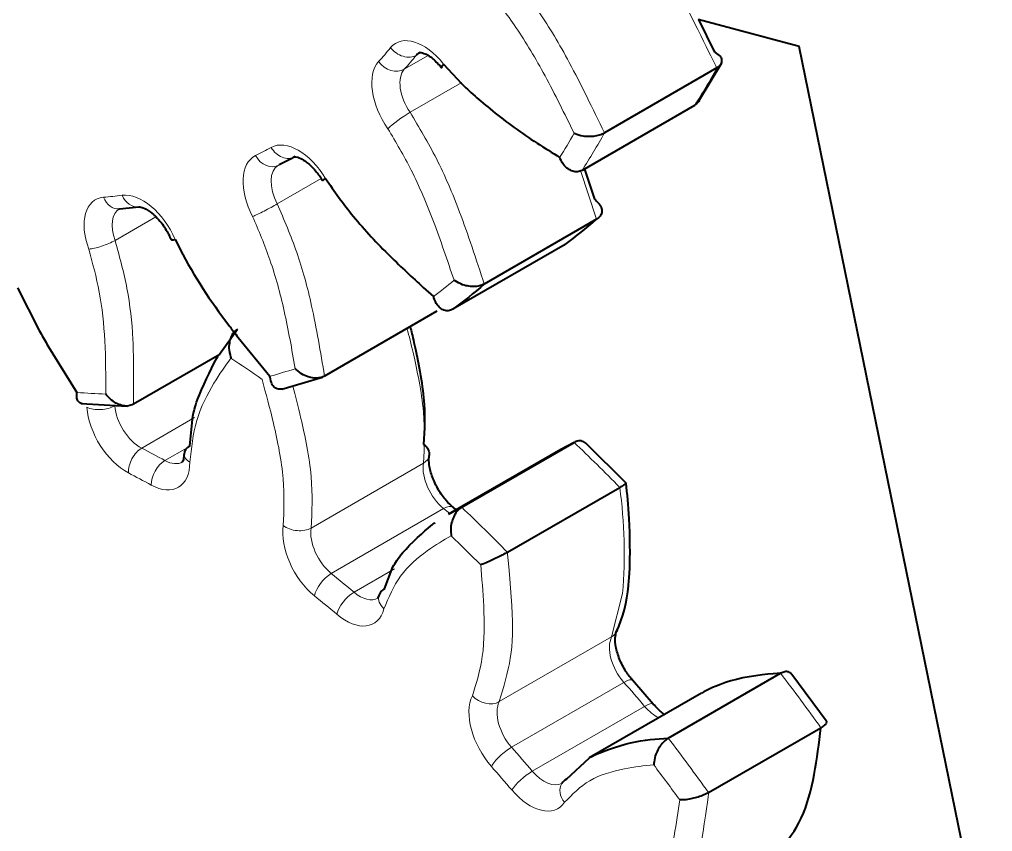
# Model space of a CAD drawing. Header units: inches. Extents: x 0 to 11, y 0 to 8.5.
# Drawn here: x 6.7581 to 6.9215, y 5.8781 to 6.0144 of the extents above; entities that cross this region are included whole.
import ezdxf

# ---------------------------------------------------------------- set-up
doc = ezdxf.new("R2010")
doc.units = ezdxf.units.IN
doc.header["$LTSCALE"] = 0.5
doc.header["$MEASUREMENT"] = 0
doc.layers.add('TANGENT_LINES', color=7, linetype='Continuous', lineweight=15)
doc.layers.add('Visible', color=7, linetype='Continuous', lineweight=40)

msp = doc.modelspace()

# ---------------------------------------------------------------- linework, layer by layer
at = {"layer": 'TANGENT_LINES'}
for p, q in [((6.826716212890224, 6.008299994788101), (6.822725375714106, 6.00599588389843)), ((6.824772127169058, 6.008375625056773), (6.825545144062896, 6.008821926563045)), ((6.823721541184743, 5.998781234061871), (6.832364504820563, 6.003771251382422)), ((6.801401228855023, 5.983399596137315), (6.808774156067688, 5.987656357596067)), ((6.855011142131803, 5.980832695594009), (6.852320677633895, 5.989037124189784)), ((6.774192988342425, 5.97728384316066), (6.78101691036599, 5.981223636329586)), ((6.778654000596518, 5.94241124828935), (6.787529071067974, 5.947535272552292)), ((6.786286085225658, 5.942489625831218), (6.782551672064459, 5.940333561413771)), ((6.82594585571957, 5.939895688854643), (6.807089674887928, 5.929009067909097)), ((6.810475968991159, 5.921388566889071), (6.829332149822799, 5.932275187834618)), ((6.821094578280909, 5.922164990560757), (6.814288368596214, 5.918235423615321)), ((6.857523846209305, 5.910753486245225), (6.859381880720685, 5.918031329386002)), ((6.857523846209305, 5.910753486245226), (6.838667665377664, 5.899866865299678)), ((6.840727400659842, 5.892217826884589), (6.859583581491483, 5.903104447830136)), ((6.863071162145443, 5.899073971746554), (6.844214981313803, 5.888187350801007))]:
    msp.add_line(p, q, dxfattribs=at)
msp.add_arc((6.777000163466571, 5.924698573695402), 0.08265107067919893, 355.3730729279973, 7.735217296655408, dxfattribs=at)
at = {"layer": 'TANGENT_LINES', "extrusion": (0, 0, -1)}
for centre, major_axis, ratio, start_param, end_param in [((6.825936005828071, 6.002358788579214), (-0.004629578255675858, 0.008018664854769772), 0.5773502727292965, 12.35398312973236, 13.89456923600548), ((6.822791585897066, 6.010994675413484), (0.002571363981035024, -0.002121131393418811), 0.798150253820786, 0.2897203030022411, 1.860516629797303), ((6.823829622547518, 5.999909713985497), (-0.004629578255675858, 0.008018664854769772), 0.5773502727292965, 10.83913557131515, 12.37972167758827), ((6.820778377925135, 6.008653934988202), (0.00248152572333313, -0.002225565365372828), 0.8023153378369617, 0.2566442286088559, 1.827440555403495), ((6.703923742769183, 6.168184465572581), (-0.1016964276361945, 0.1761433817739717), 0.5773502727292966, 2.929205168962905, 2.954943716818846), ((6.804961372164165, 5.98483561218365), (-0.004629578255675858, 0.008018664854769772), 0.5773502727292965, 0.01201199062957906, 1.552598096902711), ((6.703923742769183, 6.168184465572581), (-0.1196428560425816, 0.2072275079693781), 0.5773502727292965, 2.805515554111115, 2.854233856414226), ((6.802744759618873, 5.994246632102076), (0.001606256168708317, -0.002920796506365617), 0.816437673837036, 12.54938513663023, 14.12018146342539), ((6.802201484948777, 5.983396957106583), (-0.004629578255675858, 0.008018664854769772), 0.5773502727292965, 11.06353504657169, 12.60412115284468), ((6.800106955286228, 5.992871615552737), (0.001474672275352039, -0.002989390036682926), 0.8159148515894217, 12.51304656987653, 14.08384289667118), ((6.775527100029606, 5.976081979928495), (-0.004629578255675858, 0.008018664854769772), 0.5773502727292965, 11.28793452182788, 12.82852062810107), ((6.774612504745599, 5.985880214459977), (0.0002947629879647914, -0.003320274972353523), 0.788600987719474, 0.0004364347716017486, 1.219494627795568), ((6.778802098910565, 5.976438075316046), (-0.004629578255675858, 0.008018664854769772), 0.5773502727292965, 0.2364114658859982, 1.776997572159094), ((6.777742634915206, 5.986220558062019), (0.0004264459435028924, -0.003305942372211143), 0.7937854997402685, 0.0005795120538640468, 1.250939401262213), ((6.799625228819534, 5.98263560182117), (0.002949970538833484, 0.001552026072952901), 0.05544702231843843, 0.9542267261322561, 2.525023052927171), ((6.77211668933315, 5.977194424144394), (0.00312947485946183, 0.00114782325081324), 0.2353250153596966, 0.9347337251033437, 2.505530051898272), ((6.771805691361446, 5.950645268073519), (0.003324750292463456, 0.0002390535585915514), 0.5253728260475129, 0.8250239078781512, 2.395820234673432), ((6.77606708217217, 5.946125273691684), (-0.004697449011787406, 0.00813622045414454), 0.5773502727292966, 10.15651375368311, 11.69456795588295), ((6.785480826539259, 5.79171195242187), (-0.08999999917232201, 0.1558845731590408), 0.577350272729297, 0.7317357929137195, 0.7623825112559508), ((6.823620815527199, 5.941684882723983), (0.003292884750335622, -0.0005177075739432769), 0.6643034370071361, 12.56578598948837, 13.25453496349215), ((6.78009600912945, 5.943977619962872), (-0.004697449011787406, 0.00813622045414454), 0.5773502727292966, 2.365920962645908, 3.903975164845725), ((6.830173870239875, 5.936642094493553), (-0.003030782360447963, 0.005249469099347234), 0.5773502727292966, 10.40784116597023, 11.94589536817015), ((6.78548082653926, 5.791711952421856), (-0.1079999990067959, 0.1870614877908654), 0.5773502727292966, 1.097397598131237, 1.150702942899991), ((6.808960666804278, 5.924394645929813), (-0.004697449011787406, 0.00813622045414454), 0.5773502727292966, 10.40784116597028, 11.94589536817012), ((6.804764634695557, 5.930798261778436), (0.00329288475033562, -0.0005177075739432935), 0.6643034370071326, 0.6881643491329736, 2.258960675928245), ((6.785480826539262, 5.791711952421868), (-0.08999999917232201, 0.1558845731590408), 0.577350272729297, 0.9830632052009074, 1.01370992354313), ((6.812901450338003, 5.921135319421597), (-0.004697449011787406, 0.00813622045414454), 0.5773502727292966, 8.900433682112595, 10.43848788431252), ((6.855368086273964, 5.913098572088362), (0.002991530995649793, -0.001470324254434265), 0.7614934198824634, 0.01498456797837698, 0.4718358974369568), ((6.861444029756591, 5.90648901932174), (-0.003030782360447963, 0.005249469099347234), 0.5773502727292966, 10.65916857825724, 12.19722278045719), ((6.840230826320995, 5.894241570757999), (-0.004697449011787406, 0.00813622045414454), 0.5773502727292966, 10.65916857825758, 12.19722278045734), ((6.836511905442324, 5.902211951142815), (0.002991530995649778, -0.001470324254434294), 0.7614934198824557, 0.4718358974373567, 2.04263222423142), ((6.86504905594415, 5.902322815505595), (-0.003030782360447963, 0.005249469099347234), 0.5773502727292966, 10.11570508228179, 10.68981529659936), ((6.78548082653926, 5.791711952421856), (-0.1079999990067959, 0.1870614877908654), 0.5773502727292966, 1.348725010418421, 1.402030355187176), ((6.785480826539264, 5.791711952421865), (-0.08999999917232201, 0.1558845731590408), 0.577350272729297, 1.23439061748809, 1.265037335830319), ((6.843835852508554, 5.890075366941855), (-0.004697449011787406, 0.00813622045414454), 0.5773502727292966, 9.151761094399793, 10.68981529659968)]:
    msp.add_ellipse(centre, major_axis=major_axis, ratio=ratio, start_param=start_param, end_param=end_param, dxfattribs=at)
at = {"layer": 'TANGENT_LINES'}
for centre, major_axis, ratio, start_param, end_param in [((6.701566720165228, 6.166823637954387), (0.1000297609848551, -0.1732566304191744), 0.5773502727292967, 0.1866489367709465, 0.2123874846268798), ((6.826186645151473, 6.001270541603691), (0.002962911604336412, -0.005131913499972465), 0.5773502727292967, 9.611426897540353, 11.15201300381348), ((6.722779923600824, 6.179071086518127), (0.1196428560425816, -0.2072275079693781), 0.5773502727292965, 0.2873587971755672, 0.3360770994786783), ((6.822334896180748, 5.997380974311023), (0.002723707915221131, 0.001921594729299829), 0.1272113159484449, 0.9495128255293745, 2.520309152323956), ((6.701566720165228, 6.166823637954387), (0.1179761893912421, -0.2043407566145807), 0.5773502727292966, 0.2957832551599565, 0.3276526414942851), ((6.701566720165228, 6.166823637954387), (0.1000297609848551, -0.1732566304191744), 0.5773502727292967, 12.52862007587369, 12.55435862372964), ((6.804558507552732, 5.984757784724777), (0.002962911604336412, -0.005131913499972465), 0.5773502727292967, 9.424777960769216, 10.92761352855708), ((6.701566720165228, 6.166823637954388), (0.1000297609848551, -0.1732566304191744), 0.5773502727292967, 12.30422060061728, 12.32995914847322), ((6.777884122633561, 5.977442807546689), (0.002962911604336412, -0.005131913499972465), 0.5773502727292967, 9.420799545625318, 10.70321405330071), ((6.701566720165228, 6.166823637954387), (0.1179761893912421, -0.2043407566145807), 0.5773502727292966, 0.07138377990353557, 0.1032531662378713), ((6.783123803935305, 5.790351124803663), (0.1063333323554564, -0.184174736436068), 0.5773502727292968, 2.251418830570445, 2.286320760152275), ((6.701566720165228, 6.166823637954387), (0.1179761893912421, -0.2043407566145807), 0.5773502727292966, 12.41335491900629, 12.44522430534063), ((6.701566720165228, 6.166823637954387), (0.1179761893912421, -0.2043407566145807), 0.5773502727292966, 12.18895544374987, 12.2208248300842), ((6.778424104776125, 5.947486101309877), (0.003030782360447963, -0.005249469099347234), 0.5773502727292966, 10.29658061924575, 11.83463482144566), ((6.778780423299161, 5.9396205205881), (0.001526932301349971, 0.002963037100376099), 0.607486300078828, 0.7570878562387644, 2.327884183033952), ((6.804337007370901, 5.802598573367403), (0.1079999990067959, -0.1870614877908654), 0.5773502727292966, 1.9908897106898, 2.044195055458556), ((6.782605915665844, 5.937581309395402), (0.001608120275015442, 0.002919770588966774), 0.5904842768956582, 0.7736224016824967, 2.344418728477109), ((6.782453031733405, 5.945338447581066), (0.003030782360447963, -0.005249469099347234), 0.5773502727292966, 11.80398810310344, 12.57294859021951), ((6.789095913660057, 5.941428568246163), (-0.00333321391797104, 2.821503420617487e-05), 0.5829384506653517, 0.02085197963479548, 0.7903089371370025), ((6.783123803935304, 5.790351124803676), (0.08833333252098259, -0.1529978218042436), 0.5773502727292965, 2.379210142333844, 2.40985686067607), ((6.828869276814431, 5.929873769048188), (0.002095902529112606, 0.002591969077664798), 0.4527277188906385, 0.0005071667733737293, 0.8664857601928458), ((6.804337007370903, 5.802598573367415), (0.08999999917232201, -0.1558845731590408), 0.577350272729297, 2.150305286904932, 2.158529448388889), ((6.811317689408233, 5.925755473548007), (0.003030782360447963, -0.005249469099347234), 0.5773502727292966, 10.04525320695849, 11.58330740915846), ((6.783123803935305, 5.790351124803663), (0.1063333323554564, -0.184174736436068), 0.5773502727292968, 2.000091418283261, 2.034993347865092), ((6.81001309598279, 5.918987148102641), (0.002095902529112606, 0.002591969077664798), 0.4527277188906385, 0.8664857601928674, 2.437282086987628), ((6.783123803935307, 5.790351124803674), (0.08833333252098259, -0.1529978218042436), 0.5773502727292965, 2.127882730046656, 2.158529448388885), ((6.813754895595159, 5.915892396370997), (0.002152408610369059, 0.002545240319718407), 0.4316943044841594, 0.8762151086928593, 2.447011435487493), ((6.815258472941959, 5.922496147039791), (0.003030782360447963, -0.005249469099347234), 0.5773502727292966, 11.55266069081619, 12.57103237128116), ((6.821676587692298, 5.916810795520458), (-0.003220493901890265, 0.0008599593821796096), 0.7068022322028711, 12.55128712919523, 13.5210789290206), ((6.804337007370901, 5.802598573367403), (0.1079999990067959, -0.1870614877908654), 0.5773502727292966, 1.739562298402616, 1.79286764317137), ((6.858560496785547, 5.901243227932678), (0.002499813433737683, 0.002205004287437042), 0.2695225901084767, 0.005069603940834365, 0.9278742334417432), ((6.804337007370906, 5.802598573367412), (0.08999999917232201, -0.1558845731590408), 0.577350272729297, 1.876555317759471, 1.907202036101701), ((6.84258784892495, 5.895602398376193), (0.003030782360447963, -0.005249469099347234), 0.5773502727292966, 9.793925794671324, 11.33197999687117), ((6.861983492612582, 5.897287390295088), (0.002541154348665912, 0.002157231023179354), 0.2457793912613258, 0.02274315574294293, 0.9327584792115811), ((6.839704315953905, 5.890356606987131), (0.002499813433737683, 0.002205004287437042), 0.2695225901084767, 0.9278742334421648, 2.498670560237079), ((6.783123803935309, 5.790351124803672), (0.08833333252098259, -0.1529978218042436), 0.5773502727292965, 1.876555317759474, 1.907202036101699), ((6.843127311780941, 5.886400769349541), (0.002541154348665912, 0.002157231023179355), 0.2457793912613256, 0.9327584792115514, 2.503554806006396), ((6.846192875112509, 5.891436194560049), (0.003030782360447963, -0.005249469099347234), 0.5773502727292966, 11.30133327852912, 12.56039082885898), ((6.783123803935305, 5.790351124803663), (0.1063333323554564, -0.184174736436068), 0.5773502727292968, 1.74876400599608, 1.783665935577908), ((6.851982948932596, 5.884332602401507), (-0.002759316782083682, 0.001870102138179214), 0.7862550300542932, 0.03636501358897398, 1.206491655737491)]:
    msp.add_ellipse(centre, major_axis=major_axis, ratio=ratio, start_param=start_param, end_param=end_param, dxfattribs=at)
for points, knots in [([(6.840034691669866, 6.022657457380667), (6.841839933123484, 6.020365121125646), (6.845561692403897, 6.015639147370806), (6.850641957580483, 6.007054853603187), (6.854346139463083, 5.999419398894108), (6.856329820287574, 5.995330424439636)], [0, 0, 0, 0, 0.3043512473070893, 0.6274629229789845, 1, 1, 1, 1]), ([(6.875186001119215, 6.006217045385184), (6.875185970131068, 6.006217125821324), (6.875181910746141, 6.006227662794021), (6.869043769189949, 6.018748635575586), (6.86772211935725, 6.020831864970246), (6.867248558578965, 6.021578307567275)], [0, 0, 0, 0, 0.004911904880316357, 0.6434496633463249, 1, 1, 1, 1]), ([(6.851233888816984, 5.995274143467531), (6.849626019548923, 5.998538481896228), (6.846512188252899, 6.004860263997547), (6.84168577858766, 6.013050463717437), (6.83834445471761, 6.017301597404095), (6.836749911264034, 6.019330319447803)], [0, 0, 0, 0, 0.3582161903744433, 0.6937285303521475, 1, 1, 1, 1]), ([(6.823721541184743, 5.998781234061871), (6.82523728119776, 5.996229163881948), (6.828340787782722, 5.991003751515275), (6.832218276360802, 5.981952671401932), (6.834786116561104, 5.974120949461441), (6.836154961300161, 5.969946074648462)], [0, 0, 0, 0, 0.3083156432179729, 0.6312821597084937, 1, 1, 1, 1]), ([(6.831074365312565, 5.970591627818871), (6.829955162310397, 5.973932610234934), (6.827778102551821, 5.980431447673747), (6.824099956944771, 5.989066225828568), (6.821315693756017, 5.993763255012953), (6.819977873576793, 5.996020146692828)], [0, 0, 0, 0, 0.3546860444133739, 0.6899308818195304, 1, 1, 1, 1]), ([(6.801401228855023, 5.983399596137315), (6.80255357255311, 5.980716367468208), (6.80489699364248, 5.975259718847466), (6.807378070324979, 5.966188237043118), (6.808666026722652, 5.958553549345691), (6.809349476866122, 5.954502225549654)], [0, 0, 0, 0, 0.3122845354066887, 0.6350658812739856, 1, 1, 1, 1]), ([(6.804420787703627, 5.955749004551921), (6.803847992873751, 5.958999014901631), (6.802728901523943, 5.965348685463323), (6.800384699570135, 5.974001568511032), (6.798284300908559, 5.978903434089661), (6.797268206215579, 5.981274774202976)], [0, 0, 0, 0, 0.3511875675547889, 0.6861286948007445, 1, 1, 1, 1]), ([(6.774192988342425, 5.97728384316066), (6.774926624376036, 5.974603775957625), (6.776408713697362, 5.969189512208202), (6.777368228469197, 5.960543718557926), (6.777295784512715, 5.953496808002877), (6.777257505904934, 5.949773296224925)], [0, 0, 0, 0, 0.3161337293069023, 0.6386524146179352, 1, 1, 1, 1]), ([(6.772609677667131, 5.951490544774684), (6.772613756741483, 5.95448569477169), (6.772621759006843, 5.960361533992029), (6.771731795876344, 5.968605314923101), (6.770405512549651, 5.973466431338672), (6.769759666729195, 5.975833596526201)], [0, 0, 0, 0, 0.3478654583662953, 0.6824371085630705, 1, 1, 1, 1]), ([(6.82594585571957, 5.939895688854643), (6.826088497646676, 5.942643840331464), (6.826383943079129, 5.948335917114095), (6.824325494274092, 5.958131185151125), (6.823536873414469, 5.961215893196787), (6.823223411711843, 5.962442005623694)], [0, 0, 0, 0, 0.3599799448810438, 0.7456042739102252, 1, 1, 1, 1]), ([(6.793622731947652, 5.957507457041647), (6.792670658425433, 5.956196972510363), (6.790609499462382, 5.953359883908952), (6.787486770192936, 5.94709977144187), (6.786989499330036, 5.94242411750457), (6.786738891056102, 5.94006774062797)], [0, 0, 0, 0, 0.2986442307706936, 0.646539598729115, 1, 1, 1, 1]), ([(6.802407612091602, 5.929437434160242), (6.802519526611727, 5.931962084398189), (6.802754471777172, 5.937262150620024), (6.800868291995658, 5.94655903214289), (6.799499900910295, 5.951579498592891), (6.798850951695583, 5.953960417173159)], [0, 0, 0, 0, 0.3235262667557189, 0.6791874028867554, 1, 1, 1, 1]), ([(6.80402892981211, 5.952819269249048), (6.804463711819772, 5.951158372514167), (6.805475671426354, 5.94729261823551), (6.807507008314367, 5.937527903612001), (6.807225559302062, 5.931782814092029), (6.807089674887928, 5.929009067909097)], [0, 0, 0, 0, 0.2803680728108658, 0.6525595808006663, 1, 1, 1, 1]), ([(6.830599130645331, 5.927702268164737), (6.829283201402362, 5.926942522931752), (6.826465573943906, 5.925315779669283), (6.821681658825502, 5.921166062144404), (6.820106648409053, 5.917354652025006), (6.819319565088342, 5.915449967902265)], [0, 0, 0, 0, 0.3047742776124243, 0.6525733642742669, 1, 1, 1, 1]), ([(6.84004298286195, 5.924936396386847), (6.840042998572711, 5.924936297340711), (6.840044807806237, 5.924924891299876), (6.841027278734292, 5.914721889811442), (6.840922418481036, 5.907426414290158), (6.839398555971101, 5.902317334594747), (6.838667665377664, 5.899866865299678)], [0, 0, 0, 0, 0.003005003725993113, 0.3460528265784041, 0.6863471379187897, 1, 1, 1, 1]), ([(6.834154882838368, 5.900851123524621), (6.834820815019106, 5.902950106759032), (6.83622816089049, 5.907385986980014), (6.836156014337119, 5.915894562745156), (6.835745064185215, 5.920592636462266), (6.835549266719092, 5.922831036728602)], [0, 0, 0, 0, 0.3198426740956483, 0.6759386014082169, 1, 1, 1, 1]), ([(6.864592479963783, 5.88926680180828), (6.863000976063713, 5.889097890566578), (6.859643043703812, 5.888741502797476), (6.853568323376891, 5.887031618496382), (6.850919212933908, 5.884303589268088), (6.849625926328641, 5.882971774783313)], [0, 0, 0, 0, 0.3155939626533195, 0.6658753269387959, 1, 1, 1, 1]), ([(6.862695683218474, 5.865321691578795), (6.86387526778879, 5.866853031084919), (6.866365933522486, 5.870086419288303), (6.868127163846485, 5.877325195451635), (6.868686345564268, 5.881420774937573), (6.86895349710853, 5.883377456190766)], [0, 0, 0, 0, 0.3196659983561324, 0.6749674151126395, 1, 1, 1, 1]), ([(6.873806123302241, 5.884599873800759), (6.873806119186936, 5.884599785154854), (6.873805646832443, 5.884589610382791), (6.872689021475046, 5.87566006515074), (6.870992243322937, 5.869490001478942), (6.86822986857362, 5.865732676431331), (6.866903731175672, 5.863928891748202)], [0, 0, 0, 0, 0.003024782398369469, 0.3471843523134736, 0.6866018107875633, 1, 1, 1, 1])]:
    msp.add_open_spline(points, degree=3, knots=knots, dxfattribs=at)
at = {"layer": 'Visible'}
for p, q in [((6.889009356488367, 6.009795724412814), (6.872030146892341, 6.014345289759778)), ((6.872111259011065, 6.014377178775482), (6.874804114856536, 6.008882419649465)), ((6.92146523251296, 5.851191927937982), (6.889009356488367, 6.009795724412814)), ((6.825288167820608, 6.008832844604775), (6.825549630072804, 6.008821529845593)), ((6.829317876464179, 6.006879691576199), (6.832309809434072, 6.00362031297954)), ((6.875186001119215, 6.006217045385184), (6.856329820287574, 5.995330424439637)), ((6.872130313343153, 6.00056647666014), (6.876005133640917, 6.007057624264827)), ((6.871426135342511, 5.999918273797915), (6.852569954510869, 5.989031652852368)), ((6.808781924054228, 5.987663533442495), (6.808993881274769, 5.987317896234036)), ((6.852986959541369, 5.989217659721528), (6.854644591352116, 5.984199904000805)), ((6.774907267733564, 5.982559939487623), (6.778169080858709, 5.982914615689808)), ((6.774879262022143, 5.982556035954055), (6.774907267733564, 5.982559939487623)), ((6.855011142131803, 5.980832695594009), (6.836154961300161, 5.969946074648462)), ((6.849713391034418, 5.976600250203456), (6.830857210202776, 5.965713629257909)), ((6.757815703074855, 5.969296640647176), (6.761465713487824, 5.962168771409839)), ((6.82591010719233, 5.969388321583521), (6.827656890920206, 5.967861361055978)), ((6.828205657697763, 5.965388846495201), (6.809349476866122, 5.954502225549654)), ((6.79212777560951, 5.964602542741281), (6.793383984517929, 5.962900520210062)), ((6.791685992629063, 5.958204439725445), (6.794741888969774, 5.962403832725417)), ((6.762757784460619, 5.959882225276899), (6.76776333678233, 5.951763186642689)), ((6.794834268574386, 5.961000833658005), (6.800182620361252, 5.95448859090278)), ((6.791742962332332, 5.958136478290071), (6.777257505904934, 5.949773296224925)), ((6.802181623532943, 5.952310983123019), (6.809000650595691, 5.954339009579243)), ((6.809349476866122, 5.954502225549654), (6.808944359528269, 5.954319722103723)), ((6.768483609239808, 5.94991677128679), (6.776207897187432, 5.949482325531061)), ((6.786739002547631, 5.942815803207498), (6.787249550097068, 5.947771812444627)), ((6.849013113630726, 5.942211587239129), (6.830156932799084, 5.931324966293582)), ((6.832364712372478, 5.932492276068969), (6.851220893204119, 5.943378897014516)), ((6.851220893204119, 5.943378897014516), (6.84901384475385, 5.942212009340737)), ((6.859930121941125, 5.936616373279712), (6.853295970054584, 5.943144396980089)), ((6.84004298286195, 5.924936396386847), (6.85889916369359, 5.935823017332394)), ((6.859945844542774, 5.936595511456722), (6.85988250623882, 5.936483206747465)), ((6.830157663772478, 5.931325388308747), (6.832364712372478, 5.932492276068968)), ((6.831446658885759, 5.932075286804447), (6.830965179343544, 5.932465738125853)), ((6.819399424535866, 5.91882797245088), (6.820819384622092, 5.922482903560504)), ((6.818456093790408, 5.917670754902637), (6.818292779736762, 5.917267964554375)), ((6.86704164880141, 5.89373497392396), (6.885897829633051, 5.904621594869507)), ((6.893530246408093, 5.896660944831286), (6.887776847819678, 5.904430465801753)), ((6.864524646961248, 5.899444621318268), (6.861060310219284, 5.903448232220114)), ((6.872638127837354, 5.9013103249533), (6.853781947005714, 5.890423704007753)), ((6.873806123302241, 5.88459987380076), (6.892662304133882, 5.895486494746307)), ((6.849928616268097, 5.886852974655819), (6.853792804321433, 5.890429967185015)), ((6.849223632150513, 5.886202704539686), (6.849196152020413, 5.886167186479581))]:
    msp.add_line(p, q, dxfattribs=at)
for centre, radius, start, end in [((6.857562766655898, 6.013490253638206), 0.08168075862761223, 206.2118418939893, 216.7640992527205), ((6.837734907220557, 5.921084955268918), 0.02268666299331214, 335.0876321132208, 355.5517771889543)]:
    msp.add_arc(centre, radius, start, end, dxfattribs=at)
for centre, major_axis, ratio, start_param, end_param in [((6.828293028432027, 6.003719616197408), (0.002962911604336412, -0.005131913499972465), 0.5773502727292967, 9.425971827273694, 9.637165445396242), ((6.722779923600824, 6.179071086518127), (0.1196428560425816, -0.2072275079693781), 0.5773502727292965, 0.06295932191915093, 0.11167762422226), ((6.786638499910906, 5.97877340171159), (-0.003065753907349219, -0.001308535093409467), 0.1671720448666628, 12.56431439746131, 13.19197939099165), ((6.789095913660057, 5.941428568246163), (-0.00333321391797104, 2.821503420617487e-05), 0.5829384506653517, 11.78588322470165, 12.58722259399397), ((6.821676587692298, 5.916810795520458), (-0.003220493901890265, 0.0008599593821796096), 0.7068022322028711, 11.95028260222593, 12.55128712919523), ((6.861983492612582, 5.897287390295088), (0.002541154348665912, 0.002157231023179354), 0.2457793912613258, 0.0002387088071669158, 0.02274315574294293), ((6.851982948932596, 5.884332602401507), (-0.002759316782083682, 0.001870102138179214), 0.7862550300542932, 12.20206594330137, 12.60273562794815)]:
    msp.add_ellipse(centre, major_axis=major_axis, ratio=ratio, start_param=start_param, end_param=end_param, dxfattribs=at)
at = {"layer": 'Visible', "extrusion": (0, 0, -1)}
for centre, major_axis, ratio, start_param, end_param in [((6.831674899068134, 6.008240519194393), (-0.002621993972392247, -0.002058217364577861), 0.1961429487118615, 12.54265670245409, 13.19592827954807), ((6.703923742769183, 6.168184465572581), (-0.1016964276361945, 0.1761433817739717), 0.5773502727292966, 9.436789951398906, 9.462528499254844), ((6.811862961049264, 5.98901480293704), (-0.002869079774494319, -0.001696906703003657), 0.01485797230914563, 12.56064828497598, 13.18192839266399), ((6.703923742769183, 6.168184465572581), (-0.1196428560425816, 0.2072275079693781), 0.5773502727292965, 3.02991502936753, 3.078633331670642), ((6.823620815527199, 5.941684882723983), (0.003292884750335622, -0.0005177075739432769), 0.6643034370071361, 11.68373863669725, 12.56578598948837), ((6.855368086273964, 5.913098572088362), (0.002991530995649793, -0.001470324254434265), 0.7614934198824634, 12.46836648244952, 12.58135518233755)]:
    msp.add_ellipse(centre, major_axis=major_axis, ratio=ratio, start_param=start_param, end_param=end_param, dxfattribs=at)
at = {"layer": 'Visible'}
for points, knots in [([(6.875927628248105, 6.006916901548508), (6.875971739822523, 6.007001798453584), (6.876075277011687, 6.007201065585536), (6.87604262630606, 6.007808282871234), (6.875726903120653, 6.008344302667978), (6.874850207485914, 6.008864241935102), (6.874810464896437, 6.00887991536162), (6.874804114856536, 6.008882419649465)], [0, 0, 0, 0, 0.1680920047007487, 0.3945398439520028, 0.6471143404736148, 0.943616204985075, 1, 1, 1, 1]), ([(6.825549630072804, 6.008821529845593), (6.825861081879506, 6.00872057360646), (6.826370530132679, 6.008555437368471), (6.826602125835607, 6.008410626642003), (6.826692135225005, 6.008354346128578)], [0, 0, 0, 0, 0.6113512113582557, 1, 1, 1, 1]), ([(6.826692135225005, 6.008354346128578), (6.826976316437886, 6.008174774497354), (6.827657324153835, 6.00774445165796), (6.82853909369956, 6.006757438935906), (6.829052905095742, 6.006182301829814)], [0, 0, 0, 0, 0.4172951439838433, 1, 1, 1, 1]), ([(6.875186001119215, 6.006217045385184), (6.875410369161342, 6.006380007368072), (6.875774863883931, 6.00664474552856), (6.875885207607372, 6.006841327426181), (6.875927628248105, 6.006916901548508)], [0, 0, 0, 0, 0.6155590965282094, 1, 1, 1, 1]), ([(6.832309809434072, 6.00362031297954), (6.83296338472996, 6.002988761017009), (6.834689648931121, 6.001320666229845), (6.8413092756165, 5.99587965205835), (6.846275045734483, 5.992788148530862), (6.848808473810807, 5.99121093056698)], [0, 0, 0, 0, 0.2298462039260935, 0.6070842580902723, 1, 1, 1, 1]), ([(6.872205413950235, 6.000682664009805), (6.872169510078495, 6.000621521354273), (6.872066981768797, 6.000446920320502), (6.871678546453537, 6.000126492570202), (6.871426135342511, 5.999918273797915)], [0, 0, 0, 0, 0.3501849571609206, 1, 1, 1, 1]), ([(6.851233888816984, 5.995274143467531), (6.85124000611905, 5.99527079674565), (6.85128138095128, 5.995248160940702), (6.852459468321888, 5.994814660141825), (6.853455717318747, 5.994741704532226), (6.854543712210616, 5.994764430686247), (6.855514083333545, 5.994945765081773), (6.856062315110106, 5.995204282833225), (6.856329820287574, 5.995330424439636)], [0, 0, 0, 0, 0.03519089690683359, 0.2380162757832521, 0.4398123578966943, 0.6339730824208824, 0.8214001819463118, 1, 1, 1, 1]), ([(6.804313534156702, 5.99130966820921), (6.804321492957273, 5.991311691581218), (6.804360642534078, 5.991321644608321), (6.804960794128792, 5.991255239355528), (6.805899677789783, 5.99075907349343), (6.807122802411857, 5.989839416933193), (6.808419139106843, 5.98824225304497), (6.80868587280023, 5.987816755741081), (6.808781924054228, 5.987663533442495)], [0, 0, 0, 0, 0.03388803004433498, 0.1666962280378461, 0.3573762598487285, 0.5902902540651377, 0.8524628277274708, 1, 1, 1, 1]), ([(6.852569954510869, 5.989031652852368), (6.852319001384092, 5.988926484875159), (6.851817141020042, 5.988716168151846), (6.850987673476274, 5.988825136065202), (6.850168379469158, 5.989275592163143), (6.849450218904264, 5.989902452961251), (6.848828617267616, 5.991149463093133), (6.848811173308039, 5.991202693089315), (6.848808473810807, 5.99121093056698)], [0, 0, 0, 0, 0.1749728877858032, 0.3499137798787673, 0.5341378455151543, 0.7369374493986768, 0.9592903993908635, 1, 1, 1, 1]), ([(6.809505938445308, 5.987653975318846), (6.810981910520471, 5.985545901956833), (6.814037501605388, 5.981181720357656), (6.820255905136273, 5.974577389593692), (6.824078079435801, 5.97106964045591), (6.82591010719233, 5.969388321583521)], [0, 0, 0, 0, 0.3272877214224952, 0.6775585125293137, 1, 1, 1, 1]), ([(6.778169080858709, 5.982914615689808), (6.778279956528109, 5.98291079853295), (6.778569524237767, 5.982900829480457), (6.779451955882385, 5.982571628381868), (6.780627850770484, 5.981667660528086), (6.780915237832413, 5.981379492890292), (6.781022737732959, 5.98127170100782)], [0, 0, 0, 0, 0.1707476908604942, 0.4459320790543362, 0.7927455536870268, 1, 1, 1, 1]), ([(6.854644591352116, 5.984199904000805), (6.854651034708317, 5.984195768654501), (6.854691978100133, 5.984169491183759), (6.855579575774409, 5.983387377306366), (6.855866860478611, 5.982671390820467), (6.855922399103778, 5.981928813563082), (6.855633546887765, 5.981281285312988), (6.855222913354935, 5.980985326807962), (6.855011142131803, 5.980832695594009)], [0, 0, 0, 0, 0.0417611578122024, 0.2653653459381348, 0.4625421178966486, 0.6399641389849333, 0.8143229216250999, 1, 1, 1, 1]), ([(6.781022737732959, 5.98127170100782), (6.781321440004776, 5.980964771521651), (6.781996882146369, 5.980270725546725), (6.783197029465646, 5.978346372499198), (6.783466922100589, 5.977713150586027), (6.783572746003556, 5.97746486661818)], [0, 0, 0, 0, 0.3252284321653881, 0.7354245663844812, 1, 1, 1, 1]), ([(6.836154961300161, 5.969946074648462), (6.835887868505912, 5.969826752716919), (6.835340747475281, 5.969582330030991), (6.834366408884997, 5.969492924291745), (6.833280688183108, 5.969616907673655), (6.832276685794506, 5.96985546461622), (6.831120193290675, 5.970553626807994), (6.831080336841304, 5.970586676168418), (6.831074365312565, 5.970591627818871)], [0, 0, 0, 0, 0.175512854453545, 0.359525887201908, 0.5517852247838672, 0.7546350939929872, 0.9632379800236343, 1, 1, 1, 1]), ([(6.828781096167302, 5.965895276264082), (6.828763925511218, 5.965908752038824), (6.828689693056885, 5.965967010723185), (6.828012073219131, 5.966624382161199), (6.827669739025342, 5.96779982889483), (6.827658625246188, 5.967853055019823), (6.827656890920206, 5.967861361055978)], [0, 0, 0, 0, 0.114776423565276, 0.4962032655762018, 0.9213815792262972, 1, 1, 1, 1]), ([(6.830857210202776, 5.965713629257909), (6.83061457859821, 5.965607742131787), (6.830136796376202, 5.965399232665384), (6.829370083453469, 5.965499815091508), (6.82897611038669, 5.9657643387147), (6.828781096167302, 5.965895276264082)], [0, 0, 0, 0, 0.3425690460295971, 0.6745757639261596, 1, 1, 1, 1]), ([(6.761465713487824, 5.962168771409839), (6.761685543175933, 5.961773675932139), (6.762119521475565, 5.960993695461438), (6.762546895004119, 5.960249467853425), (6.762757784460619, 5.959882225276899)], [0, 0, 0, 0, 0.5065453463803832, 1, 1, 1, 1]), ([(6.794741888969774, 5.962403832725417), (6.794512907107162, 5.962230653987872), (6.794045498545179, 5.961877153392854), (6.793587217028579, 5.961042486273969), (6.793331080481991, 5.959997896790673), (6.793241324477801, 5.958950095860748), (6.793597505328906, 5.957567686258368), (6.793619382928018, 5.957515452914235), (6.793622731947652, 5.957507457041647)], [0, 0, 0, 0, 0.1729342917048804, 0.3530016206575115, 0.5429002155282975, 0.7468804748515037, 0.961252500556199, 1, 1, 1, 1]), ([(6.793383984517929, 5.962900520210062), (6.793421248222339, 5.962850503773421), (6.793567983845642, 5.962653550917496), (6.794293212608851, 5.961707003852031), (6.794834268574386, 5.961000833658005)], [0, 0, 0, 0, 0.2539513144227624, 1, 1, 1, 1]), ([(6.823722872077385, 5.962757240613044), (6.823901325325352, 5.962040120691544), (6.824413919398712, 5.959980245481443), (6.82640026045776, 5.950583809795889), (6.826114132990254, 5.94547788340267), (6.825977838131154, 5.943045710342176)], [0, 0, 0, 0, 0.2185468892558052, 0.627760163852941, 1, 1, 1, 1]), ([(6.787249550097068, 5.947771812444627), (6.787407901053951, 5.948536806679483), (6.787816208044876, 5.950509339717843), (6.790923277315212, 5.957088906503499), (6.791511983630351, 5.957949937402684), (6.791685992629063, 5.958204439725445)], [0, 0, 0, 0, 0.3085621965915548, 0.7956257700170439, 1, 1, 1, 1]), ([(6.808944359528269, 5.954319722103723), (6.808823101866811, 5.954281547992407), (6.80852085731543, 5.954186395925228), (6.807558116384696, 5.954136377242359), (6.806532939567782, 5.954399735713217), (6.805546727657089, 5.954780280428784), (6.804462987566656, 5.955701169516232), (6.804426334843455, 5.955742716672943), (6.804420787703627, 5.955749004551921)], [0, 0, 0, 0, 0.1278709433519722, 0.3187286926328908, 0.5196175717932595, 0.7345162299774318, 0.9598208409732429, 1, 1, 1, 1]), ([(6.802248374660619, 5.952327929172984), (6.802199402935522, 5.952314366686251), (6.802058006966948, 5.952275207744144), (6.801367611756981, 5.952285957872804), (6.800819176335781, 5.952706842724481), (6.800362868476589, 5.95329870084061), (6.800183173168554, 5.954433733394215), (6.800182695714883, 5.954481113229304), (6.800182620361252, 5.95448859090278)], [0, 0, 0, 0, 0.1022262934485193, 0.295157782320216, 0.4899025410714501, 0.7065239497504865, 0.9536824458633921, 1, 1, 1, 1]), ([(6.768677239615506, 5.949899488711324), (6.768621067316233, 5.949903380825207), (6.768472195965558, 5.949913695949535), (6.767980640387512, 5.950213887069546), (6.76771963451368, 5.950736726946114), (6.767753877699529, 5.951716152000542), (6.767762028815369, 5.951756682866455), (6.76776333678233, 5.951763186642689)], [0, 0, 0, 0, 0.1409207944208159, 0.3734771279551496, 0.633042324587353, 0.9411162195909646, 1, 1, 1, 1]), ([(6.776034535979809, 5.949486216555519), (6.775887021775194, 5.949492653536534), (6.775527033676441, 5.949508362102115), (6.774507997385236, 5.949848782224165), (6.773624317646565, 5.950343955022364), (6.772645896008293, 5.951435336712636), (6.772614471826843, 5.95148323697818), (6.772609677667131, 5.951490544774684)], [0, 0, 0, 0, 0.1677845753527759, 0.4094551466350221, 0.6710501685796727, 0.9498145072743663, 1, 1, 1, 1]), ([(6.777257505904934, 5.949773296224925), (6.776969754531975, 5.949661790941907), (6.77647896543465, 5.949471607393391), (6.776164591409105, 5.949481941409415), (6.776034535979809, 5.949486216555519)], [0, 0, 0, 0, 0.5863035151500269, 1, 1, 1, 1]), ([(6.853299020931341, 5.94314142095885), (6.85329398212731, 5.943147144645909), (6.853266089306488, 5.943178828707561), (6.852615001862226, 5.943652947242317), (6.851946709741121, 5.943682192508479), (6.851466698674842, 5.943481611251325), (6.851220893204119, 5.943378897014516)], [0, 0, 0, 0, 0.06859583241281472, 0.3797193244235669, 0.6823648574975532, 1, 1, 1, 1]), ([(6.785762699742086, 5.941456783280369), (6.785746520755843, 5.94111979610009), (6.78571935709014, 5.940554012374621), (6.785480682552767, 5.940092433856435), (6.785460059006001, 5.940072977589026), (6.785456308421741, 5.9400694392854)], [0, 0, 0, 0, 0.5464880319691339, 0.9175246203625648, 1, 1, 1, 1]), ([(6.830965179343544, 5.932465738125853), (6.830562461679341, 5.93282677899741), (6.829695602787874, 5.933603927648964), (6.828383978550947, 5.935419184081312), (6.827391896546964, 5.937514163468735), (6.82686167301995, 5.93943442283395), (6.826866863326577, 5.940898668526617), (6.82690311322328, 5.941106481741701), (6.826913700277534, 5.941167175150039)], [0, 0, 0, 0, 0.1747230209647899, 0.376095259110902, 0.5823934792351468, 0.7771398774001577, 0.9349120294503647, 1, 1, 1, 1]), ([(6.85988250623882, 5.936483206747465), (6.85987643009034, 5.936476612154045), (6.859849424430596, 5.936447302247179), (6.859470300358972, 5.936153576546113), (6.859104157136969, 5.935941662265503), (6.85889916369359, 5.935823017332393)], [0, 0, 0, 0, 0.1132987980142276, 0.5035605694182651, 1, 1, 1, 1]), ([(6.860353234100231, 5.91932541926862), (6.860435505713675, 5.920090156233845), (6.860661932914248, 5.922194858487291), (6.860611334000053, 5.930733315457472), (6.86015739977899, 5.934746838278221), (6.859949221891524, 5.936587472148402)], [0, 0, 0, 0, 0.236046371104621, 0.6496447167753013, 1, 1, 1, 1]), ([(6.832364712372478, 5.932492276068968), (6.832129186667258, 5.932319597993362), (6.831646942681965, 5.931966035891615), (6.831106366927465, 5.931152743700615), (6.830714188388864, 5.930132857266196), (6.830470506166454, 5.929120988019434), (6.830585002948486, 5.927761990965617), (6.830597271150364, 5.927710128911532), (6.830599130645331, 5.927702268164737)], [0, 0, 0, 0, 0.174962913054656, 0.3582403559336997, 0.5501293616927057, 0.7532829378414819, 0.962605022301987, 1, 1, 1, 1]), ([(6.820819384622092, 5.922482903560504), (6.821211232641899, 5.923187065419976), (6.822185095960328, 5.924937125061752), (6.827058362030749, 5.929362135721933), (6.827711232058951, 5.929772194793305), (6.827887732353197, 5.929883052304953)], [0, 0, 0, 0, 0.3294206708357525, 0.8187120808122101, 1, 1, 1, 1]), ([(6.84004298286195, 5.924936396386847), (6.839780470378585, 5.92478954380564), (6.839242944150594, 5.924488845290145), (6.838357412886987, 5.92403935639265), (6.83739468241453, 5.923585155017016), (6.836558552959108, 5.923206251856093), (6.835589488380412, 5.9228439920937), (6.835554297405452, 5.922832657108675), (6.835549266719092, 5.922831036728602)], [0, 0, 0, 0, 0.1860403347346501, 0.3809402055947888, 0.5794640837735113, 0.7793739778642164, 0.9684606544237157, 1, 1, 1, 1]), ([(6.818292779736762, 5.917267964554375), (6.818291113131909, 5.917265343858878), (6.818286262094622, 5.917257715721016), (6.818271464682263, 5.917239257127887), (6.818261751015459, 5.917227140102359)], [0, 0, 0, 0, 0.3435563888990314, 1, 1, 1, 1]), ([(6.861060310219284, 5.903448232220114), (6.860679777255621, 5.903918642337371), (6.859873577927159, 5.904915255921073), (6.858794796208789, 5.906970160033398), (6.858207860008189, 5.909046089231715), (6.858064861969803, 5.910451416817078), (6.858283034039754, 5.911484166093311), (6.858343214702335, 5.911597388461079), (6.858359617269614, 5.911628247833928)], [0, 0, 0, 0, 0.1972381028412228, 0.4178697806538564, 0.6298136670907116, 0.8050731876983114, 0.9468716358995932, 1, 1, 1, 1]), ([(6.885897829633051, 5.904621594869506), (6.88589775380435, 5.904621593270406), (6.885889025264889, 5.90462140920006), (6.878904855628472, 5.904245879174906), (6.873639899342736, 5.901891174874883), (6.872862741286209, 5.901440535735609), (6.872648985153075, 5.901316588130562)], [0, 0, 0, 0, 0.003664917395809185, 0.4218636972877028, 0.8409844954259117, 1, 1, 1, 1]), ([(6.887774381921584, 5.904433603021066), (6.887756074858523, 5.904460785508329), (6.887697749032102, 5.904547388205257), (6.887197561587363, 5.904932217183069), (6.886579768377807, 5.904932764385884), (6.886132667027802, 5.904728751471348), (6.885897829633051, 5.904621594869506)], [0, 0, 0, 0, 0.1270823333198787, 0.4048810063280591, 0.6874171951406032, 1, 1, 1, 1]), ([(6.866493376424098, 5.897673825730943), (6.86629263042564, 5.897803911531124), (6.865785417887763, 5.89813259130237), (6.864999507521917, 5.898950454379722), (6.864524646961248, 5.899444621318268)], [0, 0, 0, 0, 0.3957828000427032, 1, 1, 1, 1]), ([(6.893536460268926, 5.896652205769041), (6.893549321762684, 5.896638103726726), (6.893590237778835, 5.896593241177943), (6.893602896144276, 5.896221439337942), (6.893251260195203, 5.895870436750432), (6.892871113536083, 5.895622618144343), (6.892662304133882, 5.895486494746307)], [0, 0, 0, 0, 0.1097539802128188, 0.3491581702363055, 0.6425014132324566, 1, 1, 1, 1]), ([(6.885759912007313, 5.874815512693749), (6.887075330192671, 5.876533700684292), (6.889815376575232, 5.880112725849412), (6.891691171466108, 5.887712203069319), (6.892337095458277, 5.892883073829746), (6.892662304133882, 5.895486494746307)], [0, 0, 0, 0, 0.3143448417763038, 0.654787546784502, 1, 1, 1, 1]), ([(6.853792804321433, 5.890429967185015), (6.853990085021889, 5.890553027626119), (6.854707342971441, 5.891000441283177), (6.860995109848784, 5.893410254836321), (6.865027590226696, 5.893626812334667), (6.86704164880141, 5.89373497392396)], [0, 0, 0, 0, 0.1595978634266276, 0.5802535980965406, 1, 1, 1, 1]), ([(6.86704164880141, 5.89373497392396), (6.866799287009196, 5.893565171619155), (6.866302584584046, 5.893217174454164), (6.865675076468792, 5.892452996903986), (6.865139710097989, 5.891502394181051), (6.864738156996321, 5.890578185718429), (6.864590655800333, 5.889322429291764), (6.864592242645183, 5.889274038789407), (6.864592479963783, 5.88926680180828)], [0, 0, 0, 0, 0.1781937159071218, 0.3651947364684511, 0.5591622597640739, 0.7611451568285912, 0.9642783623297437, 1, 1, 1, 1]), ([(6.873806123302241, 5.884599873800759), (6.873540089582458, 5.884461744903752), (6.87299513859778, 5.884178797770215), (6.872060110102401, 5.883843214313865), (6.871021520937582, 5.883574676917728), (6.870097306924779, 5.883385224935278), (6.868999307248103, 5.883372557378366), (6.868959307288416, 5.883376834865847), (6.86895349710853, 5.883377456190766)], [0, 0, 0, 0, 0.1838098926565946, 0.3765213751045656, 0.5737257229788487, 0.7740966560916122, 0.9671864903009424, 1, 1, 1, 1])]:
    msp.add_open_spline(points, degree=3, knots=knots, dxfattribs=at)

doc.saveas('drawing.dxf')
